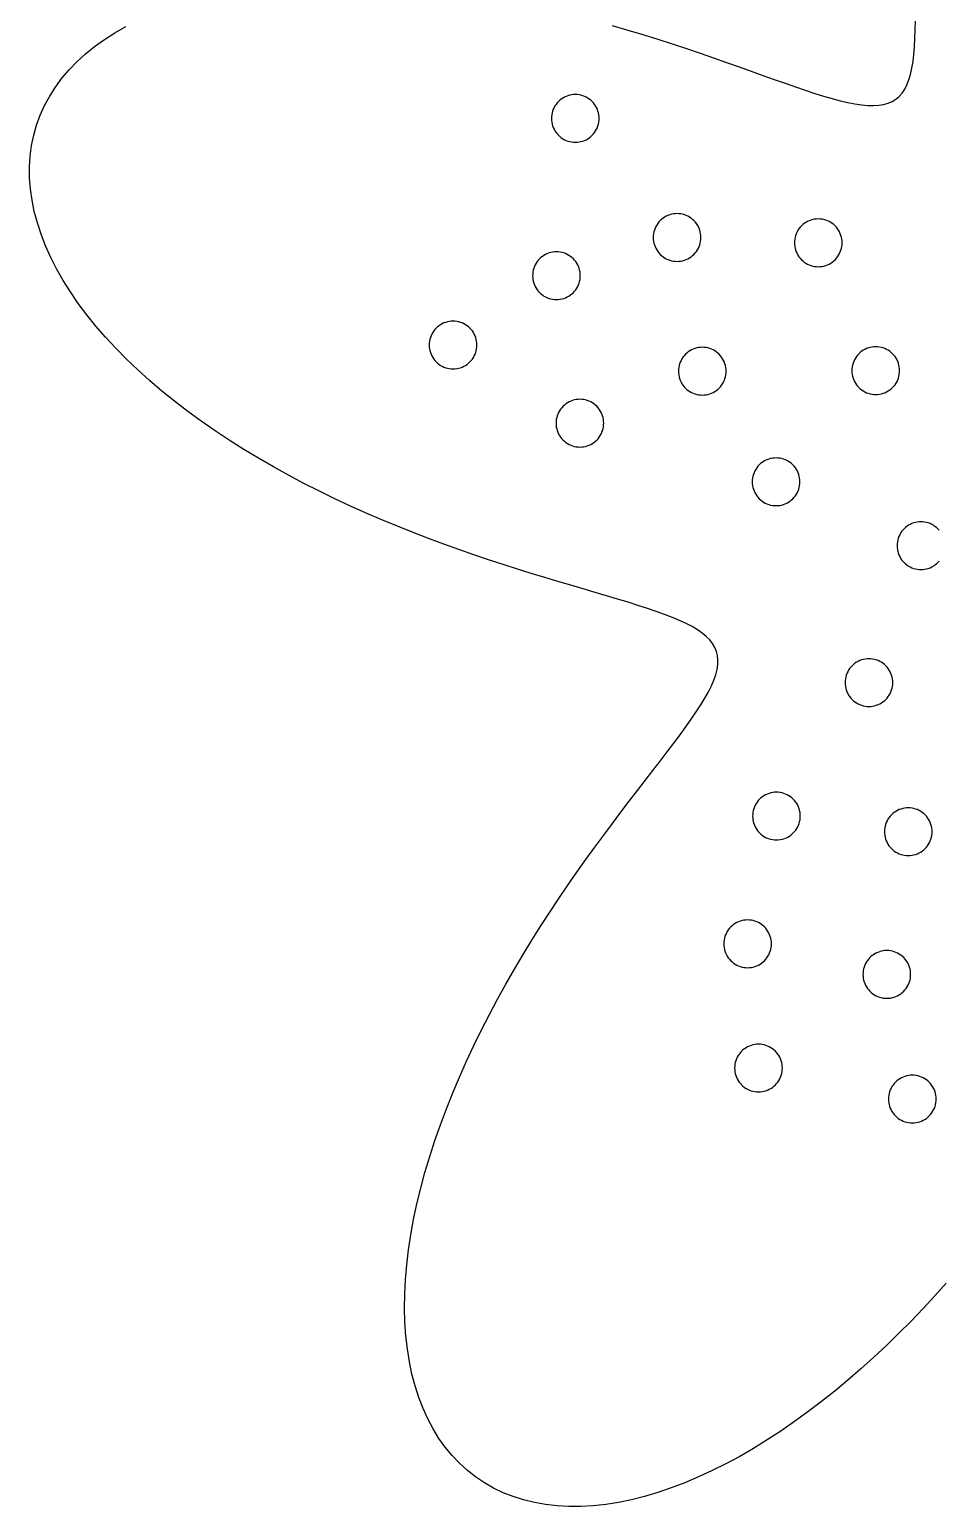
# Model space of a CAD drawing. Header units: millimetres. Extents: x 0 to 411, y 14 to 280.
# Drawn here: x 147.5 to 200.9, y 149.9 to 236.6 of the extents above; entities that cross this region are included whole.
import ezdxf

# ---------------------------------------------------------------- set-up
doc = ezdxf.new("R2010")
doc.units = ezdxf.units.MM
doc.layers.add('CUT', color=1, linetype='Continuous')

msp = doc.modelspace()

# ---------------------------------------------------------------- linework, layer by layer
at = {"layer": 'CUT'}
for points in [[(201.35, 163.045), (200.674, 162.298), (199.984, 161.558), (199.28, 160.827), (198.562, 160.106), (197.832, 159.397), (197.089, 158.703), (196.336, 158.024), (195.573, 157.362), (194.8, 156.72), (194.02, 156.098), (193.232, 155.498), (192.438, 154.923), (191.639, 154.373), (190.836, 153.849), (190.031, 153.354), (189.224, 152.888), (188.417, 152.452), (187.611, 152.048), (186.807, 151.677), (186.007, 151.34), (185.212, 151.037), (184.424, 150.77), (183.643, 150.539), (182.871, 150.345), (182.109, 150.189), (181.359, 150.071), (180.622, 149.991), (179.899, 149.95), (179.192, 149.948), (178.502, 149.985), (177.83, 150.061), (177.177, 150.177), (176.544, 150.331), (175.933, 150.525), (175.345, 150.757), (174.781, 151.027), (174.241, 151.335), (173.727, 151.68), (173.24, 152.062), (172.78, 152.481), (172.348, 152.934), (171.946, 153.422), (171.573, 153.943), (171.231, 154.497), (170.919, 155.082), (170.639, 155.698), (170.39, 156.343), (170.174, 157.016), (169.989, 157.716), (169.838, 158.442), (169.718, 159.192), (169.632, 159.964), (169.578, 160.758), (169.556, 161.572), (169.566, 162.405), (169.608, 163.254), (169.682, 164.119), (169.786, 164.998), (169.921, 165.89), (170.086, 166.792), (170.28, 167.703), (170.502, 168.622), (170.752, 169.548), (171.029, 170.477), (171.331, 171.41), (171.657, 172.345), (172.007, 173.28), (172.38, 174.213), (172.773, 175.143), (173.186, 176.07), (173.617, 176.99), (174.066, 177.904), (174.53, 178.809), (175.008, 179.705), (175.498, 180.59), (175.999, 181.464), (176.51, 182.324), (177.028, 183.171), (177.552, 184.002), (178.08, 184.818), (178.611, 185.617), (179.143, 186.398), (179.674, 187.161), (180.203, 187.906), (180.727, 188.63), (181.245, 189.335), (181.755, 190.02), (182.256, 190.683), (182.745, 191.325), (183.222, 191.946), (183.684, 192.546), (184.13, 193.124), (184.559, 193.68), (184.968, 194.214), (185.357, 194.727), (185.723, 195.219), (186.066, 195.689), (186.385, 196.139), (186.677, 196.569), (186.941, 196.978), (187.178, 197.368), (187.384, 197.739), (187.56, 198.092), (187.705, 198.428), (187.817, 198.746), (187.895, 199.048), (187.94, 199.335), (187.951, 199.608), (187.926, 199.867), (187.866, 200.114), (187.77, 200.348), (187.637, 200.573), (187.469, 200.787), (187.264, 200.993), (187.022, 201.191), (186.744, 201.383), (186.43, 201.569), (186.081, 201.751), (185.695, 201.93), (185.275, 202.107), (184.82, 202.283), (184.331, 202.458), (183.81, 202.635), (183.255, 202.814), (182.67, 202.997), (182.054, 203.183), (181.409, 203.375), (180.735, 203.573), (180.034, 203.778), (179.308, 203.991), (178.557, 204.214), (177.784, 204.445), (176.989, 204.688), (176.174, 204.942), (175.34, 205.207), (174.49, 205.486), (173.625, 205.777), (172.747, 206.083), (171.858, 206.402), (170.959, 206.737), (170.052, 207.086), (169.139, 207.45), (168.222, 207.831), (167.303, 208.227), (166.384, 208.639), (165.467, 209.067), (164.554, 209.511), (163.647, 209.97), (162.747, 210.446), (161.857, 210.937), (160.978, 211.444), (160.113, 211.965), (159.263, 212.501), (158.431, 213.052), (157.617, 213.616), (156.825, 214.193), (156.054, 214.783), (155.308, 215.385), (154.588, 215.998), (153.896, 216.621), (153.232, 217.254), (152.599, 217.896), (151.998, 218.545), (151.43, 219.202), (150.896, 219.864), (150.399, 220.532), (149.938, 221.203), (149.515, 221.877), (149.131, 222.553), (148.787, 223.23), (148.483, 223.906), (148.22, 224.581), (148, 225.253), (147.822, 225.921), (147.687, 226.584), (147.595, 227.241), (147.546, 227.89), (147.541, 228.531), (147.58, 229.162), (147.663, 229.782), (147.789, 230.391), (147.959, 230.986), (148.172, 231.568), (148.427, 232.134), (148.725, 232.685), (149.064, 233.218), (149.445, 233.734), (149.866, 234.231), (150.326, 234.708), (150.825, 235.165), (151.362, 235.601), (151.935, 236.014), (152.544, 236.406), (153.187, 236.775)], [(181.744, 236.828), (182.651, 236.563), (183.541, 236.294), (184.412, 236.022), (185.263, 235.747), (186.094, 235.473), (186.902, 235.199), (187.688, 234.928), (188.45, 234.66), (189.188, 234.399), (189.901, 234.144), (190.588, 233.899), (191.25, 233.663), (191.885, 233.439), (192.493, 233.228), (193.073, 233.031), (193.627, 232.85), (194.153, 232.686), (194.652, 232.541), (195.123, 232.416), (195.567, 232.312), (195.984, 232.23), (196.374, 232.172), (196.737, 232.138), (197.075, 232.13), (197.387, 232.149), (197.674, 232.195), (197.936, 232.269), (198.175, 232.373), (198.391, 232.506), (198.584, 232.67), (198.757, 232.865), (198.908, 233.092), (199.041, 233.35), (199.155, 233.641), (199.251, 233.965), (199.332, 234.321), (199.397, 234.71), (199.448, 235.132), (199.486, 235.586), (199.513, 236.073), (199.529, 236.592), (199.536, 237.143)], [(200.927, 207.224), (200.852, 207.305), (200.771, 207.379), (200.685, 207.447), (200.593, 207.508), (200.498, 207.562), (200.398, 207.608), (200.295, 207.646), (200.189, 207.676), (200.081, 207.697), (199.972, 207.71), (199.862, 207.715), (199.752, 207.71), (199.643, 207.697), (199.535, 207.676), (199.429, 207.646), (199.326, 207.608), (199.226, 207.562), (199.13, 207.508), (199.039, 207.447), (198.953, 207.379), (198.872, 207.305), (198.797, 207.224), (198.729, 207.137), (198.668, 207.046), (198.615, 206.95), (198.569, 206.85), (198.53, 206.747), (198.501, 206.641), (198.479, 206.534), (198.466, 206.424), (198.462, 206.315), (198.466, 206.205), (198.479, 206.096), (198.501, 205.988), (198.53, 205.882), (198.569, 205.779), (198.615, 205.679), (198.668, 205.583), (198.729, 205.492), (198.797, 205.405), (198.872, 205.325), (198.953, 205.25), (199.039, 205.182), (199.13, 205.121), (199.226, 205.067), (199.326, 205.021), (199.429, 204.983), (199.535, 204.953), (199.643, 204.932), (199.752, 204.919), (199.862, 204.915), (199.972, 204.919), (200.081, 204.932), (200.189, 204.953), (200.295, 204.983), (200.398, 205.021), (200.498, 205.067), (200.593, 205.121), (200.685, 205.182), (200.771, 205.25), (200.852, 205.325), (200.927, 205.405)]]:
    msp.add_lwpolyline(points, dxfattribs=at)
for points in [[(180.869, 230.844), (180.907, 230.947), (180.937, 231.053), (180.958, 231.161), (180.971, 231.27), (180.976, 231.38), (180.971, 231.49), (180.958, 231.599), (180.937, 231.707), (180.907, 231.813), (180.869, 231.916), (180.823, 232.016), (180.769, 232.111), (180.708, 232.203), (180.64, 232.289), (180.566, 232.37), (180.485, 232.445), (180.399, 232.513), (180.307, 232.574), (180.211, 232.627), (180.111, 232.673), (180.008, 232.711), (179.903, 232.741), (179.795, 232.763), (179.686, 232.776), (179.576, 232.78), (179.466, 232.776), (179.357, 232.763), (179.249, 232.741), (179.143, 232.711), (179.04, 232.673), (178.94, 232.627), (178.844, 232.574), (178.753, 232.513), (178.666, 232.445), (178.586, 232.37), (178.511, 232.289), (178.443, 232.203), (178.382, 232.111), (178.328, 232.016), (178.282, 231.916), (178.244, 231.813), (178.214, 231.707), (178.193, 231.599), (178.18, 231.49), (178.176, 231.38), (178.18, 231.27), (178.193, 231.161), (178.214, 231.053), (178.244, 230.947), (178.282, 230.844), (178.328, 230.744), (178.382, 230.648), (178.443, 230.557), (178.511, 230.471), (178.586, 230.39), (178.666, 230.315), (178.753, 230.247), (178.844, 230.186), (178.94, 230.133), (179.04, 230.087), (179.143, 230.048), (179.249, 230.019), (179.357, 229.997), (179.466, 229.984), (179.576, 229.98), (179.686, 229.984), (179.795, 229.997), (179.903, 230.019), (180.008, 230.048), (180.111, 230.087), (180.211, 230.133), (180.307, 230.186), (180.399, 230.247), (180.485, 230.315), (180.566, 230.39), (180.64, 230.471), (180.708, 230.557), (180.769, 230.648), (180.823, 230.744), (180.869, 230.844)], [(186.844, 223.86), (186.882, 223.963), (186.911, 224.069), (186.933, 224.177), (186.946, 224.286), (186.95, 224.396), (186.946, 224.505), (186.933, 224.615), (186.911, 224.722), (186.882, 224.828), (186.844, 224.931), (186.798, 225.031), (186.744, 225.127), (186.683, 225.219), (186.615, 225.305), (186.54, 225.386), (186.459, 225.46), (186.373, 225.528), (186.282, 225.589), (186.186, 225.643), (186.086, 225.689), (185.983, 225.727), (185.877, 225.757), (185.769, 225.778), (185.66, 225.791), (185.55, 225.796), (185.44, 225.791), (185.331, 225.778), (185.223, 225.757), (185.117, 225.727), (185.014, 225.689), (184.915, 225.643), (184.819, 225.589), (184.727, 225.528), (184.641, 225.46), (184.56, 225.386), (184.486, 225.305), (184.417, 225.219), (184.356, 225.127), (184.303, 225.031), (184.257, 224.931), (184.219, 224.828), (184.189, 224.722), (184.167, 224.615), (184.154, 224.505), (184.15, 224.396), (184.154, 224.286), (184.167, 224.177), (184.189, 224.069), (184.219, 223.963), (184.257, 223.86), (184.303, 223.76), (184.356, 223.664), (184.417, 223.573), (184.486, 223.486), (184.56, 223.406), (184.641, 223.331), (184.727, 223.263), (184.819, 223.202), (184.915, 223.148), (185.014, 223.102), (185.117, 223.064), (185.223, 223.034), (185.331, 223.013), (185.44, 223), (185.55, 222.996), (185.66, 223), (185.769, 223.013), (185.877, 223.034), (185.983, 223.064), (186.086, 223.102), (186.186, 223.148), (186.282, 223.202), (186.373, 223.263), (186.459, 223.331), (186.54, 223.406), (186.615, 223.486), (186.683, 223.573), (186.744, 223.664), (186.798, 223.76), (186.844, 223.86)], [(195.131, 223.547), (195.169, 223.651), (195.199, 223.756), (195.221, 223.864), (195.234, 223.973), (195.238, 224.083), (195.234, 224.193), (195.221, 224.302), (195.199, 224.41), (195.169, 224.516), (195.131, 224.619), (195.085, 224.719), (195.032, 224.815), (194.971, 224.906), (194.902, 224.992), (194.828, 225.073), (194.747, 225.148), (194.661, 225.216), (194.569, 225.277), (194.474, 225.331), (194.374, 225.377), (194.271, 225.415), (194.165, 225.445), (194.057, 225.466), (193.948, 225.479), (193.838, 225.483), (193.728, 225.479), (193.619, 225.466), (193.511, 225.445), (193.405, 225.415), (193.302, 225.377), (193.202, 225.331), (193.106, 225.277), (193.015, 225.216), (192.929, 225.148), (192.848, 225.073), (192.773, 224.992), (192.705, 224.906), (192.644, 224.815), (192.591, 224.719), (192.545, 224.619), (192.506, 224.516), (192.477, 224.41), (192.455, 224.302), (192.442, 224.193), (192.438, 224.083), (192.442, 223.973), (192.455, 223.864), (192.477, 223.756), (192.506, 223.651), (192.545, 223.547), (192.591, 223.448), (192.644, 223.352), (192.705, 223.26), (192.773, 223.174), (192.848, 223.093), (192.929, 223.019), (193.015, 222.951), (193.106, 222.89), (193.202, 222.836), (193.302, 222.79), (193.405, 222.752), (193.511, 222.722), (193.619, 222.7), (193.728, 222.688), (193.838, 222.683), (193.948, 222.688), (194.057, 222.7), (194.165, 222.722), (194.271, 222.752), (194.374, 222.79), (194.474, 222.836), (194.569, 222.89), (194.661, 222.951), (194.747, 223.019), (194.828, 223.093), (194.902, 223.174), (194.971, 223.26), (195.032, 223.352), (195.085, 223.448), (195.131, 223.547)], [(179.801, 221.721), (179.831, 221.827), (179.852, 221.935), (179.865, 222.044), (179.87, 222.154), (179.865, 222.264), (179.852, 222.373), (179.831, 222.481), (179.801, 222.587), (179.763, 222.69), (179.717, 222.789), (179.663, 222.885), (179.602, 222.977), (179.534, 223.063), (179.46, 223.144), (179.379, 223.218), (179.293, 223.287), (179.201, 223.348), (179.105, 223.401), (179.005, 223.447), (178.902, 223.485), (178.796, 223.515), (178.689, 223.537), (178.579, 223.55), (178.47, 223.554), (178.36, 223.55), (178.251, 223.537), (178.143, 223.515), (178.037, 223.485), (177.934, 223.447), (177.834, 223.401), (177.738, 223.348), (177.647, 223.287), (177.56, 223.218), (177.48, 223.144), (177.405, 223.063), (177.337, 222.977), (177.276, 222.885), (177.222, 222.789), (177.176, 222.69), (177.138, 222.587), (177.108, 222.481), (177.087, 222.373), (177.074, 222.264), (177.07, 222.154), (177.074, 222.044), (177.087, 221.935), (177.108, 221.827), (177.138, 221.721), (177.176, 221.618), (177.222, 221.518), (177.276, 221.422), (177.337, 221.331), (177.405, 221.245), (177.48, 221.164), (177.56, 221.089), (177.647, 221.021), (177.738, 220.96), (177.834, 220.906), (177.934, 220.86), (178.037, 220.822), (178.143, 220.793), (178.251, 220.771), (178.36, 220.758), (178.47, 220.754), (178.579, 220.758), (178.689, 220.771), (178.796, 220.793), (178.902, 220.822), (179.005, 220.86), (179.105, 220.906), (179.201, 220.96), (179.293, 221.021), (179.379, 221.089), (179.46, 221.164), (179.534, 221.245), (179.602, 221.331), (179.663, 221.422), (179.717, 221.518), (179.763, 221.618), (179.801, 221.721)], [(173.693, 217.55), (173.731, 217.653), (173.761, 217.759), (173.782, 217.867), (173.795, 217.976), (173.799, 218.086), (173.795, 218.195), (173.782, 218.305), (173.761, 218.412), (173.731, 218.518), (173.693, 218.621), (173.647, 218.721), (173.593, 218.817), (173.532, 218.909), (173.464, 218.995), (173.389, 219.076), (173.309, 219.15), (173.222, 219.218), (173.131, 219.279), (173.035, 219.333), (172.935, 219.379), (172.832, 219.417), (172.726, 219.447), (172.618, 219.468), (172.509, 219.481), (172.399, 219.486), (172.29, 219.481), (172.18, 219.468), (172.073, 219.447), (171.967, 219.417), (171.864, 219.379), (171.764, 219.333), (171.668, 219.279), (171.577, 219.218), (171.49, 219.15), (171.409, 219.076), (171.335, 218.995), (171.267, 218.909), (171.206, 218.817), (171.152, 218.721), (171.106, 218.621), (171.068, 218.518), (171.038, 218.412), (171.017, 218.305), (171.004, 218.195), (170.999, 218.086), (171.004, 217.976), (171.017, 217.867), (171.038, 217.759), (171.068, 217.653), (171.106, 217.55), (171.152, 217.45), (171.206, 217.354), (171.267, 217.263), (171.335, 217.176), (171.409, 217.096), (171.49, 217.021), (171.577, 216.953), (171.668, 216.892), (171.764, 216.838), (171.864, 216.792), (171.967, 216.754), (172.073, 216.724), (172.18, 216.703), (172.29, 216.69), (172.399, 216.686), (172.509, 216.69), (172.618, 216.703), (172.726, 216.724), (172.832, 216.754), (172.935, 216.792), (173.035, 216.838), (173.131, 216.892), (173.222, 216.953), (173.309, 217.021), (173.389, 217.096), (173.464, 217.176), (173.532, 217.263), (173.593, 217.354), (173.647, 217.45), (173.693, 217.55)], [(188.323, 216.015), (188.361, 216.118), (188.39, 216.224), (188.412, 216.332), (188.425, 216.441), (188.429, 216.551), (188.425, 216.66), (188.412, 216.77), (188.39, 216.877), (188.361, 216.983), (188.323, 217.086), (188.276, 217.186), (188.223, 217.282), (188.162, 217.373), (188.094, 217.46), (188.019, 217.54), (187.938, 217.615), (187.852, 217.683), (187.761, 217.744), (187.665, 217.798), (187.565, 217.844), (187.462, 217.882), (187.356, 217.912), (187.248, 217.933), (187.139, 217.946), (187.029, 217.951), (186.919, 217.946), (186.81, 217.933), (186.702, 217.912), (186.596, 217.882), (186.493, 217.844), (186.393, 217.798), (186.298, 217.744), (186.206, 217.683), (186.12, 217.615), (186.039, 217.54), (185.965, 217.46), (185.896, 217.373), (185.835, 217.282), (185.782, 217.186), (185.736, 217.086), (185.698, 216.983), (185.668, 216.877), (185.646, 216.77), (185.633, 216.66), (185.629, 216.551), (185.633, 216.441), (185.646, 216.332), (185.668, 216.224), (185.698, 216.118), (185.736, 216.015), (185.782, 215.915), (185.835, 215.819), (185.896, 215.728), (185.965, 215.641), (186.039, 215.561), (186.12, 215.486), (186.206, 215.418), (186.298, 215.357), (186.393, 215.303), (186.493, 215.257), (186.596, 215.219), (186.702, 215.189), (186.81, 215.168), (186.919, 215.155), (187.029, 215.151), (187.139, 215.155), (187.248, 215.168), (187.356, 215.189), (187.462, 215.219), (187.565, 215.257), (187.665, 215.303), (187.761, 215.357), (187.852, 215.418), (187.938, 215.486), (188.019, 215.561), (188.094, 215.641), (188.162, 215.728), (188.223, 215.819), (188.276, 215.915), (188.323, 216.015)], [(198.504, 216.048), (198.542, 216.151), (198.572, 216.257), (198.594, 216.364), (198.607, 216.473), (198.611, 216.583), (198.607, 216.693), (198.594, 216.802), (198.572, 216.91), (198.542, 217.016), (198.504, 217.119), (198.458, 217.219), (198.405, 217.315), (198.343, 217.406), (198.275, 217.493), (198.201, 217.573), (198.12, 217.648), (198.034, 217.716), (197.942, 217.777), (197.846, 217.831), (197.747, 217.877), (197.643, 217.915), (197.538, 217.945), (197.43, 217.966), (197.321, 217.979), (197.211, 217.983), (197.101, 217.979), (196.992, 217.966), (196.884, 217.945), (196.778, 217.915), (196.675, 217.877), (196.575, 217.831), (196.479, 217.777), (196.388, 217.716), (196.302, 217.648), (196.221, 217.573), (196.146, 217.493), (196.078, 217.406), (196.017, 217.315), (195.963, 217.219), (195.917, 217.119), (195.879, 217.016), (195.85, 216.91), (195.828, 216.802), (195.815, 216.693), (195.811, 216.583), (195.815, 216.473), (195.828, 216.364), (195.85, 216.257), (195.879, 216.151), (195.917, 216.048), (195.963, 215.948), (196.017, 215.852), (196.078, 215.76), (196.146, 215.674), (196.221, 215.593), (196.302, 215.519), (196.388, 215.451), (196.479, 215.39), (196.575, 215.336), (196.675, 215.29), (196.778, 215.252), (196.884, 215.222), (196.992, 215.201), (197.101, 215.188), (197.211, 215.183), (197.321, 215.188), (197.43, 215.201), (197.538, 215.222), (197.643, 215.252), (197.747, 215.29), (197.846, 215.336), (197.942, 215.39), (198.034, 215.451), (198.12, 215.519), (198.201, 215.593), (198.275, 215.674), (198.343, 215.76), (198.405, 215.852), (198.458, 215.948), (198.504, 216.048)], [(181.138, 212.965), (181.176, 213.068), (181.205, 213.174), (181.227, 213.281), (181.24, 213.391), (181.244, 213.5), (181.24, 213.61), (181.227, 213.719), (181.205, 213.827), (181.176, 213.933), (181.138, 214.036), (181.092, 214.136), (181.038, 214.232), (180.977, 214.323), (180.909, 214.41), (180.834, 214.49), (180.753, 214.565), (180.667, 214.633), (180.576, 214.694), (180.48, 214.748), (180.38, 214.794), (180.277, 214.832), (180.171, 214.862), (180.063, 214.883), (179.954, 214.896), (179.844, 214.9), (179.734, 214.896), (179.625, 214.883), (179.517, 214.862), (179.411, 214.832), (179.308, 214.794), (179.209, 214.748), (179.113, 214.694), (179.021, 214.633), (178.935, 214.565), (178.854, 214.49), (178.78, 214.41), (178.711, 214.323), (178.65, 214.232), (178.597, 214.136), (178.551, 214.036), (178.513, 213.933), (178.483, 213.827), (178.461, 213.719), (178.448, 213.61), (178.444, 213.5), (178.448, 213.391), (178.461, 213.281), (178.483, 213.174), (178.513, 213.068), (178.551, 212.965), (178.597, 212.865), (178.65, 212.769), (178.711, 212.678), (178.78, 212.591), (178.854, 212.511), (178.935, 212.436), (179.021, 212.368), (179.113, 212.307), (179.209, 212.253), (179.308, 212.207), (179.411, 212.169), (179.517, 212.139), (179.625, 212.118), (179.734, 212.105), (179.844, 212.1), (179.954, 212.105), (180.063, 212.118), (180.171, 212.139), (180.277, 212.169), (180.38, 212.207), (180.48, 212.253), (180.576, 212.307), (180.667, 212.368), (180.753, 212.436), (180.834, 212.511), (180.909, 212.591), (180.977, 212.678), (181.038, 212.769), (181.092, 212.865), (181.138, 212.965)], [(192.654, 209.526), (192.692, 209.629), (192.722, 209.735), (192.744, 209.843), (192.757, 209.952), (192.761, 210.062), (192.757, 210.171), (192.744, 210.281), (192.722, 210.388), (192.692, 210.494), (192.654, 210.597), (192.608, 210.697), (192.555, 210.793), (192.494, 210.885), (192.425, 210.971), (192.351, 211.052), (192.27, 211.126), (192.184, 211.194), (192.092, 211.255), (191.996, 211.309), (191.897, 211.355), (191.794, 211.393), (191.688, 211.423), (191.58, 211.444), (191.471, 211.457), (191.361, 211.462), (191.251, 211.457), (191.142, 211.444), (191.034, 211.423), (190.928, 211.393), (190.825, 211.355), (190.725, 211.309), (190.629, 211.255), (190.538, 211.194), (190.452, 211.126), (190.371, 211.052), (190.296, 210.971), (190.228, 210.885), (190.167, 210.793), (190.113, 210.697), (190.067, 210.597), (190.029, 210.494), (190, 210.388), (189.978, 210.281), (189.965, 210.171), (189.961, 210.062), (189.965, 209.952), (189.978, 209.843), (190, 209.735), (190.029, 209.629), (190.067, 209.526), (190.113, 209.426), (190.167, 209.33), (190.228, 209.239), (190.296, 209.152), (190.371, 209.072), (190.452, 208.997), (190.538, 208.929), (190.629, 208.868), (190.725, 208.814), (190.825, 208.768), (190.928, 208.73), (191.034, 208.7), (191.142, 208.679), (191.251, 208.666), (191.361, 208.662), (191.471, 208.666), (191.58, 208.679), (191.688, 208.7), (191.794, 208.73), (191.897, 208.768), (191.996, 208.814), (192.092, 208.868), (192.184, 208.929), (192.27, 208.997), (192.351, 209.072), (192.425, 209.152), (192.494, 209.239), (192.555, 209.33), (192.608, 209.426), (192.654, 209.526)], [(198.141, 197.849), (198.171, 197.955), (198.193, 198.062), (198.205, 198.172), (198.21, 198.281), (198.205, 198.391), (198.193, 198.5), (198.171, 198.608), (198.141, 198.714), (198.103, 198.817), (198.057, 198.917), (198.003, 199.013), (197.942, 199.104), (197.874, 199.191), (197.8, 199.271), (197.719, 199.346), (197.633, 199.414), (197.541, 199.475), (197.445, 199.529), (197.346, 199.575), (197.242, 199.613), (197.137, 199.643), (197.029, 199.664), (196.92, 199.677), (196.81, 199.681), (196.7, 199.677), (196.591, 199.664), (196.483, 199.643), (196.377, 199.613), (196.274, 199.575), (196.174, 199.529), (196.078, 199.475), (195.987, 199.414), (195.901, 199.346), (195.82, 199.271), (195.745, 199.191), (195.677, 199.104), (195.616, 199.013), (195.562, 198.917), (195.516, 198.817), (195.478, 198.714), (195.448, 198.608), (195.427, 198.5), (195.414, 198.391), (195.41, 198.281), (195.414, 198.172), (195.427, 198.062), (195.448, 197.955), (195.478, 197.849), (195.516, 197.746), (195.562, 197.646), (195.616, 197.55), (195.677, 197.458), (195.745, 197.372), (195.82, 197.291), (195.901, 197.217), (195.987, 197.149), (196.078, 197.088), (196.174, 197.034), (196.274, 196.988), (196.377, 196.95), (196.483, 196.92), (196.591, 196.899), (196.7, 196.886), (196.81, 196.881), (196.92, 196.886), (197.029, 196.899), (197.137, 196.92), (197.242, 196.95), (197.346, 196.988), (197.445, 197.034), (197.541, 197.088), (197.633, 197.149), (197.719, 197.217), (197.8, 197.291), (197.874, 197.372), (197.942, 197.458), (198.003, 197.55), (198.057, 197.646), (198.103, 197.746), (198.141, 197.849)], [(192.676, 189.915), (192.714, 190.018), (192.744, 190.124), (192.765, 190.231), (192.778, 190.34), (192.783, 190.45), (192.778, 190.56), (192.765, 190.669), (192.744, 190.777), (192.714, 190.883), (192.676, 190.986), (192.63, 191.086), (192.576, 191.182), (192.515, 191.273), (192.447, 191.36), (192.372, 191.44), (192.292, 191.515), (192.205, 191.583), (192.114, 191.644), (192.018, 191.698), (191.918, 191.744), (191.815, 191.782), (191.709, 191.812), (191.602, 191.833), (191.492, 191.846), (191.383, 191.85), (191.273, 191.846), (191.163, 191.833), (191.056, 191.812), (190.95, 191.782), (190.847, 191.744), (190.747, 191.698), (190.651, 191.644), (190.56, 191.583), (190.473, 191.515), (190.393, 191.44), (190.318, 191.36), (190.25, 191.273), (190.189, 191.182), (190.135, 191.086), (190.089, 190.986), (190.051, 190.883), (190.021, 190.777), (190, 190.669), (189.987, 190.56), (189.983, 190.45), (189.987, 190.34), (190, 190.231), (190.021, 190.124), (190.051, 190.018), (190.089, 189.915), (190.135, 189.815), (190.189, 189.719), (190.25, 189.627), (190.318, 189.541), (190.393, 189.46), (190.473, 189.386), (190.56, 189.318), (190.651, 189.257), (190.747, 189.203), (190.847, 189.157), (190.95, 189.119), (191.056, 189.089), (191.163, 189.068), (191.273, 189.055), (191.383, 189.05), (191.492, 189.055), (191.602, 189.068), (191.709, 189.089), (191.815, 189.119), (191.918, 189.157), (192.018, 189.203), (192.114, 189.257), (192.205, 189.318), (192.292, 189.386), (192.372, 189.46), (192.447, 189.541), (192.515, 189.627), (192.576, 189.719), (192.63, 189.815), (192.676, 189.915)], [(200.413, 188.997), (200.451, 189.101), (200.481, 189.206), (200.503, 189.314), (200.516, 189.423), (200.52, 189.533), (200.516, 189.643), (200.503, 189.752), (200.481, 189.86), (200.451, 189.966), (200.413, 190.069), (200.367, 190.169), (200.314, 190.265), (200.253, 190.356), (200.185, 190.442), (200.11, 190.523), (200.029, 190.598), (199.943, 190.666), (199.851, 190.727), (199.756, 190.781), (199.656, 190.827), (199.553, 190.865), (199.447, 190.895), (199.339, 190.916), (199.23, 190.929), (199.12, 190.933), (199.01, 190.929), (198.901, 190.916), (198.793, 190.895), (198.687, 190.865), (198.584, 190.827), (198.484, 190.781), (198.388, 190.727), (198.297, 190.666), (198.211, 190.598), (198.13, 190.523), (198.055, 190.442), (197.987, 190.356), (197.926, 190.265), (197.873, 190.169), (197.827, 190.069), (197.788, 189.966), (197.759, 189.86), (197.737, 189.752), (197.724, 189.643), (197.72, 189.533), (197.724, 189.423), (197.737, 189.314), (197.759, 189.206), (197.788, 189.101), (197.827, 188.997), (197.873, 188.898), (197.926, 188.802), (197.987, 188.71), (198.055, 188.624), (198.13, 188.543), (198.211, 188.469), (198.297, 188.401), (198.388, 188.34), (198.484, 188.286), (198.584, 188.24), (198.687, 188.202), (198.793, 188.172), (198.901, 188.15), (199.01, 188.138), (199.12, 188.133), (199.23, 188.138), (199.339, 188.15), (199.447, 188.172), (199.553, 188.202), (199.656, 188.24), (199.756, 188.286), (199.851, 188.34), (199.943, 188.401), (200.029, 188.469), (200.11, 188.543), (200.185, 188.624), (200.253, 188.71), (200.314, 188.802), (200.367, 188.898), (200.413, 188.997)], [(191.02, 182.523), (191.05, 182.629), (191.072, 182.737), (191.085, 182.846), (191.089, 182.956), (191.085, 183.066), (191.072, 183.175), (191.05, 183.283), (191.02, 183.388), (190.982, 183.492), (190.936, 183.591), (190.883, 183.687), (190.822, 183.779), (190.754, 183.865), (190.679, 183.946), (190.598, 184.02), (190.512, 184.088), (190.42, 184.15), (190.325, 184.203), (190.225, 184.249), (190.122, 184.287), (190.016, 184.317), (189.908, 184.339), (189.799, 184.352), (189.689, 184.356), (189.579, 184.352), (189.47, 184.339), (189.362, 184.317), (189.256, 184.287), (189.153, 184.249), (189.053, 184.203), (188.957, 184.15), (188.866, 184.088), (188.78, 184.02), (188.699, 183.946), (188.624, 183.865), (188.556, 183.779), (188.495, 183.687), (188.442, 183.591), (188.396, 183.492), (188.357, 183.388), (188.328, 183.283), (188.306, 183.175), (188.293, 183.066), (188.289, 182.956), (188.293, 182.846), (188.306, 182.737), (188.328, 182.629), (188.357, 182.523), (188.396, 182.42), (188.442, 182.32), (188.495, 182.224), (188.556, 182.133), (188.624, 182.047), (188.699, 181.966), (188.78, 181.891), (188.866, 181.823), (188.957, 181.762), (189.053, 181.708), (189.153, 181.662), (189.256, 181.624), (189.362, 181.595), (189.47, 181.573), (189.579, 181.56), (189.689, 181.556), (189.799, 181.56), (189.908, 181.573), (190.016, 181.595), (190.122, 181.624), (190.225, 181.662), (190.325, 181.708), (190.42, 181.762), (190.512, 181.823), (190.598, 181.891), (190.679, 181.966), (190.754, 182.047), (190.822, 182.133), (190.883, 182.224), (190.936, 182.32), (190.982, 182.42), (191.02, 182.523)], [(199.153, 180.624), (199.191, 180.728), (199.221, 180.833), (199.242, 180.941), (199.255, 181.05), (199.259, 181.16), (199.255, 181.27), (199.242, 181.379), (199.221, 181.487), (199.191, 181.593), (199.153, 181.696), (199.107, 181.796), (199.053, 181.892), (198.992, 181.983), (198.924, 182.069), (198.849, 182.15), (198.769, 182.225), (198.682, 182.293), (198.591, 182.354), (198.495, 182.408), (198.395, 182.454), (198.292, 182.492), (198.186, 182.522), (198.078, 182.543), (197.969, 182.556), (197.859, 182.56), (197.749, 182.556), (197.64, 182.543), (197.532, 182.522), (197.427, 182.492), (197.324, 182.454), (197.224, 182.408), (197.128, 182.354), (197.036, 182.293), (196.95, 182.225), (196.869, 182.15), (196.795, 182.069), (196.727, 181.983), (196.666, 181.892), (196.612, 181.796), (196.566, 181.696), (196.528, 181.593), (196.498, 181.487), (196.477, 181.379), (196.464, 181.27), (196.459, 181.16), (196.464, 181.05), (196.477, 180.941), (196.498, 180.833), (196.528, 180.728), (196.566, 180.624), (196.612, 180.525), (196.666, 180.429), (196.727, 180.337), (196.795, 180.251), (196.869, 180.17), (196.95, 180.096), (197.036, 180.028), (197.128, 179.967), (197.224, 179.913), (197.324, 179.867), (197.427, 179.829), (197.532, 179.799), (197.64, 179.777), (197.749, 179.765), (197.859, 179.76), (197.969, 179.765), (198.078, 179.777), (198.186, 179.799), (198.292, 179.829), (198.395, 179.867), (198.495, 179.913), (198.591, 179.967), (198.682, 180.028), (198.769, 180.096), (198.849, 180.17), (198.924, 180.251), (198.992, 180.337), (199.053, 180.429), (199.107, 180.525), (199.153, 180.624)], [(191.621, 175.132), (191.659, 175.235), (191.689, 175.341), (191.71, 175.449), (191.723, 175.558), (191.728, 175.668), (191.723, 175.777), (191.71, 175.887), (191.689, 175.994), (191.659, 176.1), (191.621, 176.203), (191.575, 176.303), (191.521, 176.399), (191.46, 176.49), (191.392, 176.577), (191.318, 176.658), (191.237, 176.732), (191.15, 176.8), (191.059, 176.861), (190.963, 176.915), (190.863, 176.961), (190.76, 176.999), (190.654, 177.029), (190.547, 177.05), (190.437, 177.063), (190.328, 177.068), (190.218, 177.063), (190.109, 177.05), (190.001, 177.029), (189.895, 176.999), (189.792, 176.961), (189.692, 176.915), (189.596, 176.861), (189.505, 176.8), (189.418, 176.732), (189.338, 176.658), (189.263, 176.577), (189.195, 176.49), (189.134, 176.399), (189.08, 176.303), (189.034, 176.203), (188.996, 176.1), (188.966, 175.994), (188.945, 175.887), (188.932, 175.777), (188.928, 175.668), (188.932, 175.558), (188.945, 175.449), (188.966, 175.341), (188.996, 175.235), (189.034, 175.132), (189.08, 175.032), (189.134, 174.936), (189.195, 174.845), (189.263, 174.758), (189.338, 174.678), (189.418, 174.603), (189.505, 174.535), (189.596, 174.474), (189.692, 174.42), (189.792, 174.374), (189.895, 174.336), (190.001, 174.306), (190.109, 174.285), (190.218, 174.272), (190.328, 174.268), (190.437, 174.272), (190.547, 174.285), (190.654, 174.306), (190.76, 174.336), (190.863, 174.374), (190.963, 174.42), (191.059, 174.474), (191.15, 174.535), (191.237, 174.603), (191.318, 174.678), (191.392, 174.758), (191.46, 174.845), (191.521, 174.936), (191.575, 175.032), (191.621, 175.132)], [(200.688, 173.416), (200.718, 173.522), (200.74, 173.63), (200.752, 173.739), (200.757, 173.849), (200.752, 173.958), (200.74, 174.068), (200.718, 174.175), (200.688, 174.281), (200.65, 174.384), (200.604, 174.484), (200.55, 174.58), (200.489, 174.671), (200.421, 174.758), (200.347, 174.838), (200.266, 174.913), (200.18, 174.981), (200.088, 175.042), (199.992, 175.096), (199.893, 175.142), (199.789, 175.18), (199.684, 175.21), (199.576, 175.231), (199.467, 175.244), (199.357, 175.249), (199.247, 175.244), (199.138, 175.231), (199.03, 175.21), (198.924, 175.18), (198.821, 175.142), (198.721, 175.096), (198.625, 175.042), (198.534, 174.981), (198.448, 174.913), (198.367, 174.838), (198.292, 174.758), (198.224, 174.671), (198.163, 174.58), (198.109, 174.484), (198.063, 174.384), (198.025, 174.281), (197.995, 174.175), (197.974, 174.068), (197.961, 173.958), (197.957, 173.849), (197.961, 173.739), (197.974, 173.63), (197.995, 173.522), (198.025, 173.416), (198.063, 173.313), (198.109, 173.213), (198.163, 173.117), (198.224, 173.026), (198.292, 172.939), (198.367, 172.859), (198.448, 172.784), (198.534, 172.716), (198.625, 172.655), (198.721, 172.601), (198.821, 172.555), (198.924, 172.517), (199.03, 172.487), (199.138, 172.466), (199.247, 172.453), (199.357, 172.449), (199.467, 172.453), (199.576, 172.466), (199.684, 172.487), (199.789, 172.517), (199.893, 172.555), (199.992, 172.601), (200.088, 172.655), (200.18, 172.716), (200.266, 172.784), (200.347, 172.859), (200.421, 172.939), (200.489, 173.026), (200.55, 173.117), (200.604, 173.213), (200.65, 173.313), (200.688, 173.416)]]:
    msp.add_lwpolyline(points, close=True, dxfattribs=at)

doc.saveas('drawing.dxf')
